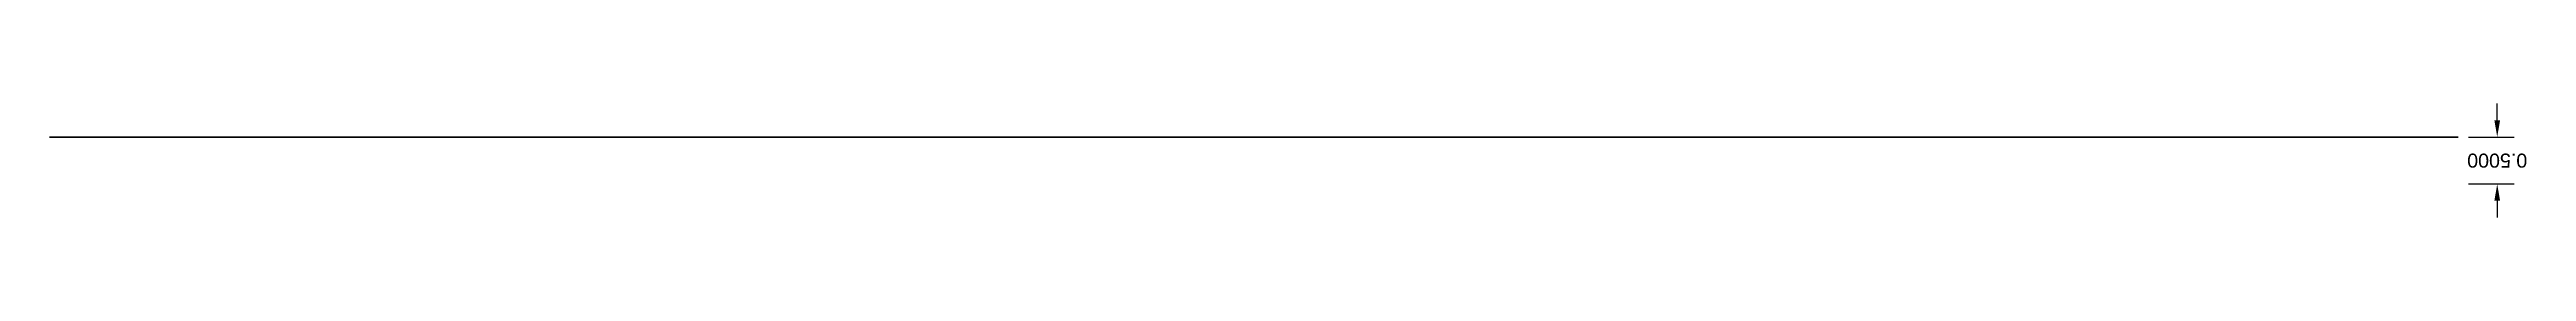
# Model space of a CAD drawing. Header units: metres. Extents: x 2.9 to 29.3, y -19.1 to -17.8.
import ezdxf

# ---------------------------------------------------------------- set-up
doc = ezdxf.new("R2010")
doc.units = ezdxf.units.M
doc.header["$MEASUREMENT"] = 0
doc.layers.add('Dimensiuni SOLID 3D', color=150, linetype='Continuous')
doc.layers.add('PROFIL AJUTATOR PLACA1 ATIC', color=2, linetype='Continuous')
doc.styles.get("Standard").update_dxf_attribs({"font": 'arial.ttf'})
doc.dimstyles.get("Standard").update_dxf_attribs({"dimtxt": 1.03, "dimasz": 0.18, "dimexe": 0.18, "dimexo": 0.0625, "dimgap": 0.09, "dimtad": 0, "dimtih": 1, "dimtoh": 1, "dimdec": 4, "dimzin": 0, "dimdsep": 46, "dimtxsty": 'Standard', "dimcen": 0.09, "dimadec": 0, "dimazin": 0, "dimtfac": 1, "dimtdec": 4, "dimtofl": 0, "dimtmove": 0, "dimatfit": 3, "dimfxl": 1, "dimtolj": 1, "dimtzin": 0, "dimarcsym": 0})

# ---------------------------------------------------------------- blocks, each defined once
blk = doc.blocks.new('*D13')
at = {"layer": 'Dimensiuni SOLID 3D', "color": 0, "lineweight": -2, "transparency": 16777216}
for p, q in [((29.001, -18.02), (29.001, -17.84)), ((28.696, -18.2), (29.181, -18.2)), ((28.696, -18.7), (29.181, -18.7)), ((29.001, -18.88), (29.001, -19.06))]:
    blk.add_line(p, q, dxfattribs=at)
at = {"layer": 'Dimensiuni SOLID 3D', "color": 0, "transparency": 16777216}
for points in [[(29.031, -18.02), (28.971, -18.02), (29.001, -18.2)], [(29.031, -18.88), (28.971, -18.88), (29.001, -18.7)]]:
    blk.add_solid(points, dxfattribs=at)
at = {"layer": 'Dimensiuni SOLID 3D', "color": 0, "transparency": 16777216, "insert": (29.001, -18.45), "char_height": 0.15, "attachment_point": 5, "rotation": 180}
blk.add_mtext('\\A1;0.5000', dxfattribs=at)

msp = doc.modelspace()

# ---------------------------------------------------------------- linework, layer by layer
at = {"layer": 'PROFIL AJUTATOR PLACA1 ATIC', "extrusion": (7.63651e-15, -1, 8.88178e-16), "elevation": 18.2}
msp.add_lwpolyline([(28.58325, -1.1), (28.06177, -1.1), (28.06177, -1.6), (3.40472, -1.6), (3.40472, -1.1), (2.88325, -1.1), (2.88325, 6.5), (3.40382, 6.5), (3.40382, 7), (28.06267, 7), (28.06267, 6.5), (28.58325, 6.5), (28.58325, -1.1)], dxfattribs=at)

# ---------------------------------------------------------------- dimensions: what is measured, and where the dimension line sits
at = {"layer": 'Dimensiuni SOLID 3D'}
dim = msp.add_linear_dim(base=(29.00061, -18.2, 7.05), p1=(28.63325, -18.7, -1.15), p2=(28.63325, -18.2, 6.55), angle=270, dimstyle='Standard', override={"dimtxt": 0.15}, dxfattribs=at)
dim.commit()
dim.dimension.update_dxf_attribs({"geometry": '*D13', "text_midpoint": (29.00061, -18.45, 7.05)})

doc.saveas('drawing.dxf')
